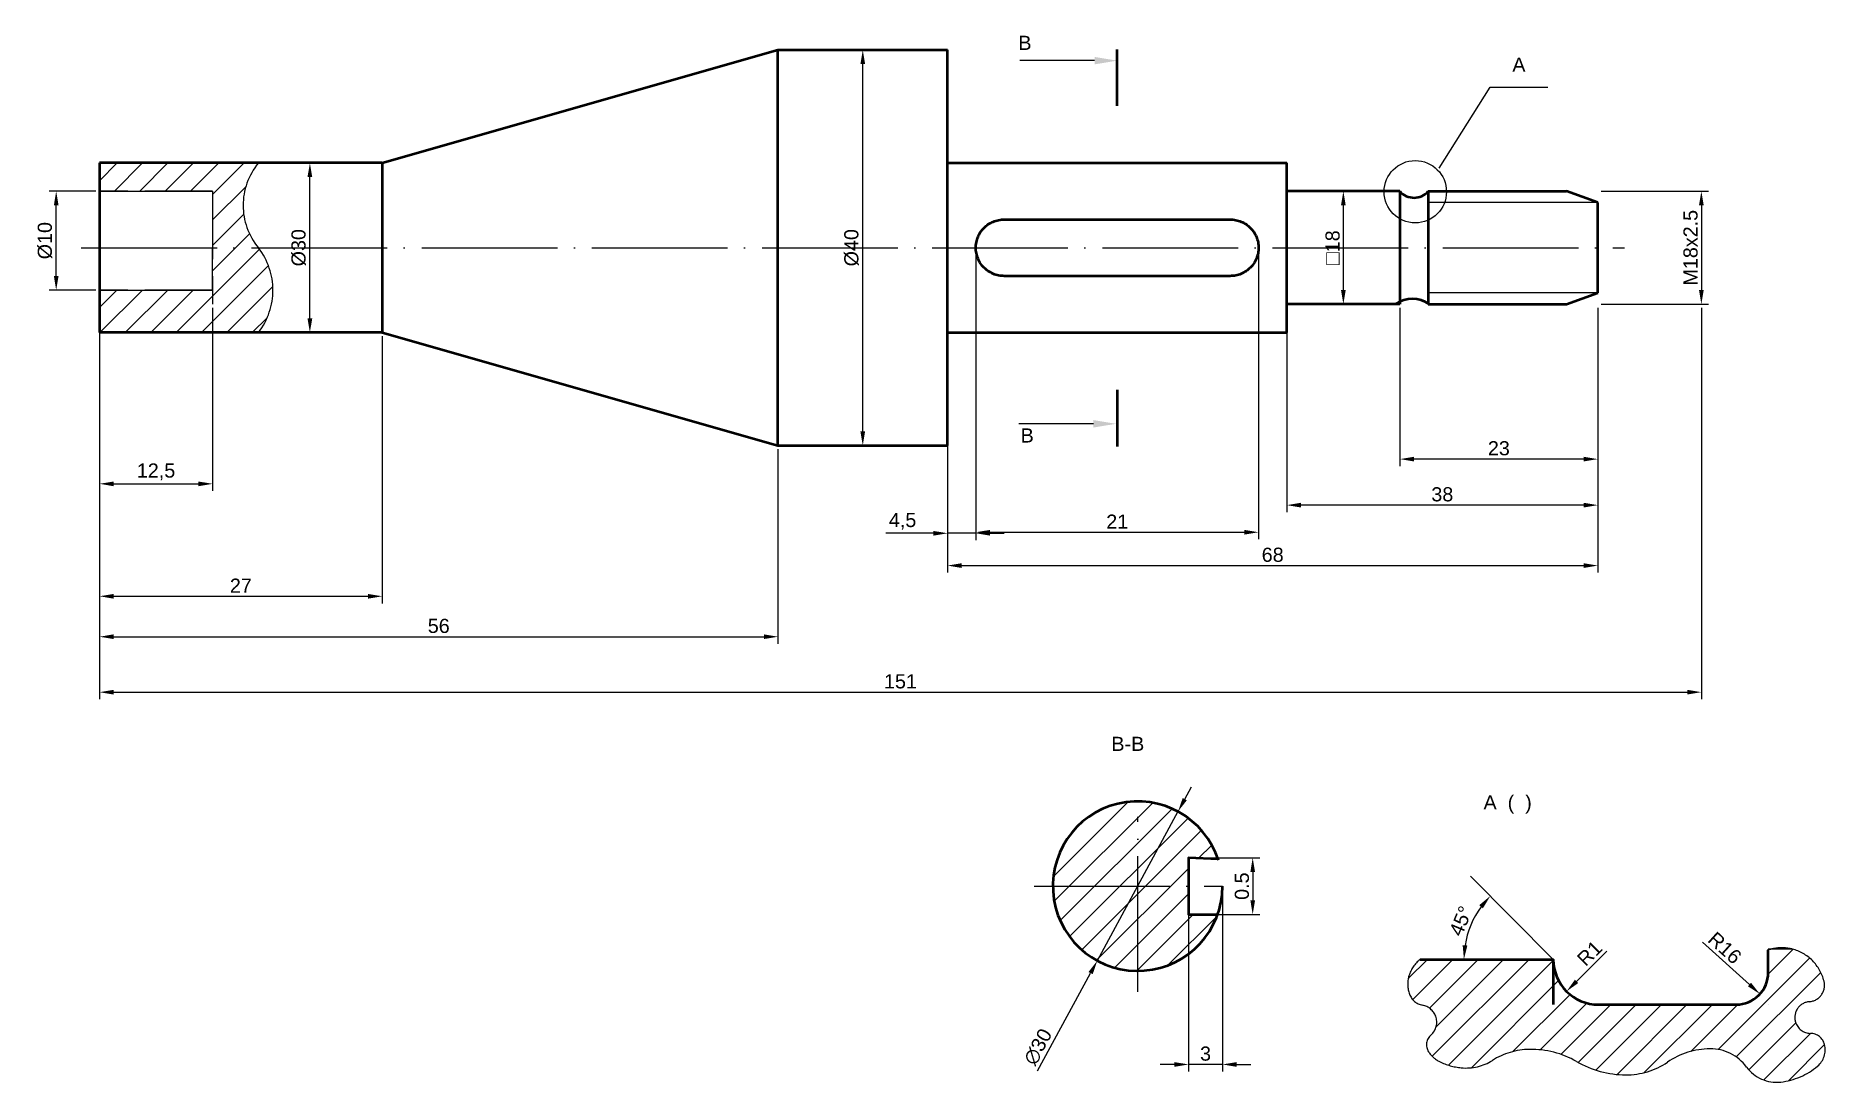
# Model space of a CAD drawing. Header units: millimetres. Extents: x 1469 to 1786, y 1294 to 1479.
import ezdxf
from ezdxf import colors
from ezdxf.entities.mleader import LeaderData, LeaderLine
from ezdxf.math import Vec2, Vec3

# ---------------------------------------------------------------- set-up
doc = ezdxf.new("R2010")
doc.units = ezdxf.units.MM
doc.linetypes.add('ACAD_ISO02W100', pattern=[15, 12, -3])
doc.linetypes.add('ACAD_ISO04W100', pattern=[30, 24, -3, 0, -3])
doc.styles.get("Standard").update_dxf_attribs({"font": 'arial.ttf'})
doc.dimstyles.new('ISO-25', dxfattribs={"dimtxt": 2.5, "dimasz": 2.5, "dimexe": 1.25, "dimexo": 0.625, "dimtad": 1, "dimtxsty": 'Standard', "dimcen": 2.5, "dimadec": 0, "dimazin": 0, "dimtfac": 1, "dimtmove": 0, "dimatfit": 3, "dimfxl": 1, "dimarcsym": 0})

# ---------------------------------------------------------------- blocks, each defined once
blk = doc.blocks.new('*D2')
at = {"color": 0, "lineweight": -2, "transparency": 16777216}
for p, q in [((1480.51, 1426.08), (1480.51, 1378.78)), ((1530.51, 1426.08), (1530.51, 1378.78)), ((1483.01, 1380.03), (1528.01, 1380.03))]:
    blk.add_line(p, q, dxfattribs=at)
at = {"color": 0, "transparency": 16777216}
for points in [[(1483.01, 1380.44), (1483.01, 1379.61), (1480.51, 1380.03)], [(1528.01, 1380.44), (1528.01, 1379.61), (1530.51, 1380.03)]]:
    blk.add_solid(points, dxfattribs=at)
at = {"layer": 'Defpoints', "color": 0, "transparency": 16777216}
for p in [(1480.51, 1426.71), (1530.51, 1426.71), (1530.51, 1380.03)]:
    blk.add_point(p, dxfattribs=at)
at = {"color": 0, "transparency": 16777216, "insert": (1505.51, 1381.91), "char_height": 2.5, "attachment_point": 5}
blk.add_mtext('27', dxfattribs=at)
blk = doc.blocks.new('*D3')
at = {"color": 0, "lineweight": -2, "transparency": 16777216}
for p, q in [((1480.51, 1431.08), (1480.51, 1398.68)), ((1500.51, 1431.08), (1500.51, 1398.68)), ((1483.01, 1399.93), (1498.01, 1399.93))]:
    blk.add_line(p, q, dxfattribs=at)
at = {"color": 0, "transparency": 16777216}
for points in [[(1483.01, 1400.34), (1483.01, 1399.51), (1480.51, 1399.93)], [(1498.01, 1400.34), (1498.01, 1399.51), (1500.51, 1399.93)]]:
    blk.add_solid(points, dxfattribs=at)
at = {"layer": 'Defpoints', "color": 0, "transparency": 16777216}
for p in [(1480.51, 1431.71), (1500.51, 1431.71), (1500.51, 1399.93)]:
    blk.add_point(p, dxfattribs=at)
at = {"color": 0, "transparency": 16777216, "insert": (1490.51, 1402.05), "char_height": 2.5, "attachment_point": 5}
blk.add_mtext('12,5', dxfattribs=at)
blk = doc.blocks.new('*D5')
at = {"color": 0, "lineweight": -2, "transparency": 16777216}
for p, q in [((1746.13, 1451.71), (1765.08, 1451.71)), ((1763.83, 1449.21), (1763.83, 1434.21)), ((1746.13, 1431.71), (1765.08, 1431.71))]:
    blk.add_line(p, q, dxfattribs=at)
at = {"color": 0, "transparency": 16777216}
for points in [[(1763.41, 1449.21), (1764.24, 1449.21), (1763.83, 1451.71)], [(1763.41, 1434.21), (1764.24, 1434.21), (1763.83, 1431.71)]]:
    blk.add_solid(points, dxfattribs=at)
at = {"layer": 'Defpoints', "color": 0, "transparency": 16777216}
for p in [(1745.51, 1451.71), (1745.51, 1431.71), (1763.83, 1431.71)]:
    blk.add_point(p, dxfattribs=at)
at = {"color": 0, "transparency": 16777216, "insert": (1761.92, 1441.71), "char_height": 2.5, "attachment_point": 5, "rotation": 90}
blk.add_mtext('М18х2.5', dxfattribs=at)
blk = doc.blocks.new('*D6')
at = {"color": 0, "lineweight": -2, "transparency": 16777216}
for p, q in [((1673.13, 1328.11), (1673.13, 1295.93)), ((1679.13, 1328.11), (1679.13, 1295.93)), ((1670.63, 1297.18), (1668.13, 1297.18)), ((1679.13, 1297.18), (1673.13, 1297.18)), ((1681.63, 1297.18), (1684.13, 1297.18))]:
    blk.add_line(p, q, dxfattribs=at)
at = {"color": 0, "transparency": 16777216}
for points in [[(1670.63, 1297.59), (1670.63, 1296.76), (1673.13, 1297.18)], [(1681.63, 1297.59), (1681.63, 1296.76), (1679.13, 1297.18)]]:
    blk.add_solid(points, dxfattribs=at)
at = {"layer": 'Defpoints', "color": 0, "transparency": 16777216}
for p in [(1673.13, 1328.73, -270.25), (1679.13, 1328.73, -270.25), (1673.13, 1297.18)]:
    blk.add_point(p, dxfattribs=at)
at = {"color": 0, "transparency": 16777216, "insert": (1676.13, 1299.08), "char_height": 2.5, "attachment_point": 5}
blk.add_mtext('3', dxfattribs=at)
blk = doc.blocks.new('*D7')
at = {"color": 0, "lineweight": -2, "transparency": 16777216}
for p, q in [((1630.51, 1441.08), (1630.51, 1389.93)), ((1635.51, 1441.08), (1635.51, 1389.93)), ((1628.01, 1391.18), (1619.58, 1391.18)), ((1635.51, 1391.18), (1630.51, 1391.18)), ((1638.01, 1391.18), (1640.51, 1391.18))]:
    blk.add_line(p, q, dxfattribs=at)
at = {"color": 0, "transparency": 16777216}
for points in [[(1628.01, 1391.59), (1628.01, 1390.76), (1630.51, 1391.18)], [(1638.01, 1391.59), (1638.01, 1390.76), (1635.51, 1391.18)]]:
    blk.add_solid(points, dxfattribs=at)
at = {"layer": 'Defpoints', "color": 0, "transparency": 16777216}
for p in [(1630.51, 1441.71), (1635.51, 1441.71), (1630.51, 1391.18)]:
    blk.add_point(p, dxfattribs=at)
at = {"color": 0, "transparency": 16777216, "insert": (1622.55, 1393.3), "char_height": 2.5, "attachment_point": 5}
blk.add_mtext('4,5', dxfattribs=at)
blk = doc.blocks.new('*D8')
at = {"color": 0, "lineweight": -2, "transparency": 16777216}
for p, q in [((1635.51, 1441.08), (1635.51, 1390.11)), ((1685.51, 1441.08), (1685.51, 1390.11)), ((1638.01, 1391.36), (1683.01, 1391.36))]:
    blk.add_line(p, q, dxfattribs=at)
at = {"color": 0, "transparency": 16777216}
for points in [[(1638.01, 1391.77), (1638.01, 1390.94), (1635.51, 1391.36)], [(1683.01, 1391.77), (1683.01, 1390.94), (1685.51, 1391.36)]]:
    blk.add_solid(points, dxfattribs=at)
at = {"layer": 'Defpoints', "color": 0, "transparency": 16777216}
for p in [(1635.51, 1441.71), (1685.51, 1441.71), (1685.51, 1391.36)]:
    blk.add_point(p, dxfattribs=at)
at = {"color": 0, "transparency": 16777216, "insert": (1660.51, 1393.24), "char_height": 2.5, "attachment_point": 5}
blk.add_mtext('21', dxfattribs=at)
blk = doc.blocks.new('*D9')
at = {"color": 0, "lineweight": -2, "transparency": 16777216}
for p, q in [((1701.13, 1451.71), (1701.76, 1451.71)), ((1700.51, 1434.21), (1700.51, 1449.21)), ((1701.13, 1431.71), (1701.76, 1431.71))]:
    blk.add_line(p, q, dxfattribs=at)
at = {"color": 0, "transparency": 16777216}
for points in [[(1700.09, 1449.21), (1700.92, 1449.21), (1700.51, 1451.71)], [(1700.09, 1434.21), (1700.92, 1434.21), (1700.51, 1431.71)]]:
    blk.add_solid(points, dxfattribs=at)
at = {"layer": 'Defpoints', "color": 0, "transparency": 16777216}
for p in [(1700.51, 1451.71), (1700.51, 1451.71), (1700.51, 1431.71)]:
    blk.add_point(p, dxfattribs=at)
at = {"color": 0, "transparency": 16777216, "insert": (1698.51, 1441.71), "char_height": 2.5, "attachment_point": 5, "rotation": 90}
blk.add_mtext('{\\H1.08333x;□}18 ', dxfattribs=at)
blk = doc.blocks.new('*D10')
at = {"color": 0, "lineweight": -2, "transparency": 16777216}
for p, q in [((1616.13, 1476.71), (1616.76, 1476.71)), ((1615.51, 1409.21), (1615.51, 1474.21)), ((1616.13, 1406.71), (1616.76, 1406.71))]:
    blk.add_line(p, q, dxfattribs=at)
at = {"color": 0, "transparency": 16777216}
for points in [[(1615.09, 1474.21), (1615.92, 1474.21), (1615.51, 1476.71)], [(1615.09, 1409.21), (1615.92, 1409.21), (1615.51, 1406.71)]]:
    blk.add_solid(points, dxfattribs=at)
at = {"layer": 'Defpoints', "color": 0, "transparency": 16777216}
for p in [(1615.51, 1476.71), (1615.51, 1476.71), (1615.51, 1406.71)]:
    blk.add_point(p, dxfattribs=at)
at = {"color": 0, "transparency": 16777216, "insert": (1613.53, 1441.71), "char_height": 2.5, "attachment_point": 5, "rotation": 90}
blk.add_mtext('%%C40', dxfattribs=at)
blk = doc.blocks.new('*D11')
at = {"color": 0, "lineweight": -2, "transparency": 16777216}
for p, q in [((1506.13, 1456.71), (1518.97, 1456.71)), ((1517.72, 1429.21), (1517.72, 1454.21)), ((1506.13, 1426.71), (1518.97, 1426.71))]:
    blk.add_line(p, q, dxfattribs=at)
at = {"color": 0, "transparency": 16777216}
for points in [[(1517.3, 1454.21), (1518.14, 1454.21), (1517.72, 1456.71)], [(1517.3, 1429.21), (1518.14, 1429.21), (1517.72, 1426.71)]]:
    blk.add_solid(points, dxfattribs=at)
at = {"layer": 'Defpoints', "color": 0, "transparency": 16777216}
for p in [(1505.51, 1456.71), (1517.72, 1456.71), (1505.51, 1426.71)]:
    blk.add_point(p, dxfattribs=at)
at = {"color": 0, "transparency": 16777216, "insert": (1515.75, 1441.71), "char_height": 2.5, "attachment_point": 5, "rotation": 90}
blk.add_mtext('%%C30', dxfattribs=at)
blk = doc.blocks.new('*D12')
at = {"color": 0, "lineweight": -2, "transparency": 16777216}
for p, q in [((1672.45, 1344.12), (1673.64, 1346.32)), ((1671.26, 1341.93), (1656.99, 1315.54)), ((1646.44, 1296.04), (1655.8, 1313.34))]:
    blk.add_line(p, q, dxfattribs=at)
at = {"color": 0, "transparency": 16777216}
for points in [[(1672.09, 1344.32), (1672.82, 1343.93), (1671.26, 1341.93)], [(1655.43, 1313.54), (1656.17, 1313.14), (1656.99, 1315.54)]]:
    blk.add_solid(points, dxfattribs=at)
at = {"layer": 'Defpoints', "color": 0, "transparency": 16777216}
for p in [(1671.26, 1341.93, -270.25), (1656.99, 1315.54, -270.25)]:
    blk.add_point(p, dxfattribs=at)
at = {"color": 0, "transparency": 16777216, "insert": (1646.5, 1300.29), "char_height": 2.5, "attachment_point": 5, "rotation": 61.5874}
blk.add_mtext('∅30', dxfattribs=at)
blk = doc.blocks.new('*D13')
at = {"color": 0, "lineweight": -2, "transparency": 16777216}
for p, q in [((1763.83, 1431.08), (1763.83, 1361.81)), ((1480.51, 1426.08), (1480.51, 1361.81)), ((1483.01, 1363.06), (1761.33, 1363.06))]:
    blk.add_line(p, q, dxfattribs=at)
at = {"color": 0, "transparency": 16777216}
for points in [[(1483.01, 1363.47), (1483.01, 1362.64), (1480.51, 1363.06)], [(1761.33, 1363.47), (1761.33, 1362.64), (1763.83, 1363.06)]]:
    blk.add_solid(points, dxfattribs=at)
at = {"layer": 'Defpoints', "color": 0, "transparency": 16777216}
for p in [(1763.83, 1431.71), (1480.51, 1426.71), (1763.83, 1363.06)]:
    blk.add_point(p, dxfattribs=at)
at = {"color": 0, "transparency": 16777216, "insert": (1622.17, 1364.96), "char_height": 2.5, "attachment_point": 5}
blk.add_mtext('151', dxfattribs=at)
blk = doc.blocks.new('*D14')
at = {"color": 0, "lineweight": -2, "transparency": 16777216}
blk.add_line((1747.08, 1317.21), (1741.75, 1311.88), dxfattribs=at)
at = {"color": 0, "transparency": 16777216}
blk.add_solid([(1741.46, 1312.17), (1742.04, 1311.58), (1739.98, 1310.11)], dxfattribs=at)
at = {"layer": 'Defpoints', "color": 0, "transparency": 16777216}
for p in [(1745.64, 1315.77), (1739.98, 1310.11)]:
    blk.add_point(p, dxfattribs=at)
at = {"color": 0, "transparency": 16777216, "insert": (1744.06, 1316.84), "char_height": 2.5, "attachment_point": 5, "rotation": 45.0051}
blk.add_mtext('R1', dxfattribs=at)
blk = doc.blocks.new('*D15')
at = {"color": 0, "lineweight": -2, "transparency": 16777216}
blk.add_line((1764.02, 1318.81), (1772.33, 1311.32), dxfattribs=at)
at = {"color": 0, "transparency": 16777216}
blk.add_solid([(1772.61, 1311.63), (1772.05, 1311.01), (1774.19, 1309.64)], dxfattribs=at)
at = {"layer": 'Defpoints', "color": 0, "transparency": 16777216}
for p in [(1770, 1313.42), (1774.19, 1309.64)]:
    blk.add_point(p, dxfattribs=at)
at = {"color": 0, "transparency": 16777216, "insert": (1767.98, 1317.8), "char_height": 2.5, "attachment_point": 5, "rotation": 317.9625}
blk.add_mtext('R16', dxfattribs=at)
blk = doc.blocks.new('*D16')
at = {"color": 0, "lineweight": -2, "transparency": 16777216}
blk.add_arc((1737.64, 1315.76), 15.81, 143.8481, 170.9324, dxfattribs=at)
at = {"color": 0, "transparency": 16777216}
for points in [[(1724.55, 1325.37), (1725.19, 1324.82), (1726.5, 1326.99)], [(1722.44, 1318.22), (1721.61, 1318.29), (1721.83, 1315.76)]]:
    blk.add_solid(points, dxfattribs=at)
at = {"layer": 'Defpoints', "color": 0, "transparency": 16777216}
for p in [(1723, 1330.52), (1723.96, 1323.71), (1714.07, 1315.76), (1737.64, 1315.76), (1737.64, 1315.76)]:
    blk.add_point(p, dxfattribs=at)
at = {"color": 0, "transparency": 16777216, "insert": (1721.29, 1322.57), "char_height": 2.5, "attachment_point": 5, "rotation": 67.3902}
blk.add_mtext('45°', dxfattribs=at)
blk = doc.blocks.new('*D17')
at = {"color": 0, "lineweight": -2, "transparency": 16777216}
for p, q in [((1710.51, 1431.08), (1710.51, 1403.05)), ((1745.51, 1431.08), (1745.51, 1403.05)), ((1743.01, 1404.3), (1713.01, 1404.3))]:
    blk.add_line(p, q, dxfattribs=at)
at = {"color": 0, "transparency": 16777216}
for points in [[(1713.01, 1404.72), (1713.01, 1403.89), (1710.51, 1404.3)], [(1743.01, 1404.72), (1743.01, 1403.89), (1745.51, 1404.3)]]:
    blk.add_solid(points, dxfattribs=at)
at = {"layer": 'Defpoints', "color": 0, "transparency": 16777216}
for p in [(1710.51, 1431.71), (1745.51, 1431.71), (1710.51, 1404.3)]:
    blk.add_point(p, dxfattribs=at)
at = {"color": 0, "transparency": 16777216, "insert": (1728.01, 1406.21), "char_height": 2.5, "attachment_point": 5}
blk.add_mtext('23', dxfattribs=at)
blk = doc.blocks.new('*D18')
at = {"color": 0, "lineweight": -2, "transparency": 16777216}
for p, q in [((1690.51, 1431.08), (1690.51, 1394.91)), ((1745.51, 1431.08), (1745.51, 1394.91)), ((1743.01, 1396.16), (1693.01, 1396.16))]:
    blk.add_line(p, q, dxfattribs=at)
at = {"color": 0, "transparency": 16777216}
for points in [[(1693.01, 1396.57), (1693.01, 1395.74), (1690.51, 1396.16)], [(1743.01, 1396.57), (1743.01, 1395.74), (1745.51, 1396.16)]]:
    blk.add_solid(points, dxfattribs=at)
at = {"layer": 'Defpoints', "color": 0, "transparency": 16777216}
for p in [(1690.51, 1431.71), (1745.51, 1431.71), (1690.51, 1396.16)]:
    blk.add_point(p, dxfattribs=at)
at = {"color": 0, "transparency": 16777216, "insert": (1718.01, 1398.06), "char_height": 2.5, "attachment_point": 5}
blk.add_mtext('38', dxfattribs=at)
blk = doc.blocks.new('*D19')
at = {"color": 0, "lineweight": -2, "transparency": 16777216}
for p, q in [((1745.51, 1431.08), (1745.51, 1384.21)), ((1630.51, 1426.08), (1630.51, 1384.21)), ((1633.01, 1385.46), (1743.01, 1385.46))]:
    blk.add_line(p, q, dxfattribs=at)
at = {"color": 0, "transparency": 16777216}
for points in [[(1633.01, 1385.88), (1633.01, 1385.04), (1630.51, 1385.46)], [(1743.01, 1385.88), (1743.01, 1385.04), (1745.51, 1385.46)]]:
    blk.add_solid(points, dxfattribs=at)
at = {"layer": 'Defpoints', "color": 0, "transparency": 16777216}
for p in [(1745.51, 1431.71), (1630.51, 1426.71), (1745.51, 1385.46)]:
    blk.add_point(p, dxfattribs=at)
at = {"color": 0, "transparency": 16777216, "insert": (1688.01, 1387.36), "char_height": 2.5, "attachment_point": 5}
blk.add_mtext('68', dxfattribs=at)
blk = doc.blocks.new('*D20')
at = {"color": 0, "lineweight": -2, "transparency": 16777216}
for p, q in [((1480.51, 1426.08), (1480.51, 1371.62)), ((1600.51, 1406.08), (1600.51, 1371.62)), ((1483.01, 1372.87), (1598.01, 1372.87))]:
    blk.add_line(p, q, dxfattribs=at)
at = {"color": 0, "transparency": 16777216}
for points in [[(1483.01, 1373.29), (1483.01, 1372.46), (1480.51, 1372.87)], [(1598.01, 1373.29), (1598.01, 1372.46), (1600.51, 1372.87)]]:
    blk.add_solid(points, dxfattribs=at)
at = {"layer": 'Defpoints', "color": 0, "transparency": 16777216}
for p in [(1480.51, 1426.71), (1600.51, 1406.71), (1600.51, 1372.87)]:
    blk.add_point(p, dxfattribs=at)
at = {"color": 0, "transparency": 16777216, "insert": (1540.51, 1374.77), "char_height": 2.5, "attachment_point": 5}
blk.add_mtext('56', dxfattribs=at)
blk = doc.blocks.new('*D22')
at = {"color": 0, "linetype": 'ACAD_ISO04W100', "lineweight": -2, "transparency": 16777216}
for p, q in [((1673.75, 1333.73), (1685.72, 1333.73)), ((1684.47, 1331.23), (1684.47, 1326.23)), ((1673.75, 1323.73), (1685.72, 1323.73))]:
    blk.add_line(p, q, dxfattribs=at)
at = {"color": 0, "linetype": 'ACAD_ISO04W100', "transparency": 16777216}
for points in [[(1684.06, 1331.23), (1684.89, 1331.23), (1684.47, 1333.73)], [(1684.06, 1326.23), (1684.89, 1326.23), (1684.47, 1323.73)]]:
    blk.add_solid(points, dxfattribs=at)
at = {"layer": 'Defpoints', "color": 0, "linetype": 'ACAD_ISO04W100', "transparency": 16777216}
for p in [(1673.13, 1333.73, -270.25), (1673.13, 1323.73, -270.25), (1684.47, 1323.73)]:
    blk.add_point(p, dxfattribs=at)
at = {"color": 0, "linetype": 'ACAD_ISO04W100', "transparency": 16777216, "insert": (1682.57, 1328.73), "char_height": 2.5, "attachment_point": 5, "rotation": 90}
blk.add_mtext('0.5', dxfattribs=at)
blk = doc.blocks.new('*D23')
at = {"color": 0, "linetype": 'ACAD_ISO04W100', "lineweight": -2, "transparency": 16777216}
for p, q in [((1479.88, 1451.71), (1471.6, 1451.71)), ((1472.85, 1436.71), (1472.85, 1449.21)), ((1479.88, 1434.21), (1471.6, 1434.21))]:
    blk.add_line(p, q, dxfattribs=at)
at = {"color": 0, "linetype": 'ACAD_ISO04W100', "transparency": 16777216}
for points in [[(1472.44, 1449.21), (1473.27, 1449.21), (1472.85, 1451.71)], [(1472.44, 1436.71), (1473.27, 1436.71), (1472.85, 1434.21)]]:
    blk.add_solid(points, dxfattribs=at)
at = {"layer": 'Defpoints', "color": 0, "linetype": 'ACAD_ISO04W100', "transparency": 16777216}
for p in [(1472.85, 1451.71), (1480.51, 1451.71), (1480.51, 1434.21)]:
    blk.add_point(p, dxfattribs=at)
at = {"color": 0, "linetype": 'ACAD_ISO04W100', "transparency": 16777216, "insert": (1470.88, 1442.96), "char_height": 2.5, "attachment_point": 5, "rotation": 90}
blk.add_mtext('%%C10', dxfattribs=at)

msp = doc.modelspace()

# ---------------------------------------------------------------- hatches: boundary and pattern name
h = msp.add_hatch()
h.set_pattern_fill('ANSI31', color=256)
h.paths.add_polyline_path([(1508.632, 1456.705), (1480.506, 1456.705), (1480.506, 1451.705), (1500.506, 1451.705), (1500.506, 1441.705), (1508.632, 1441.705, -0.3627278)])
h.paths.add_polyline_path([(1508.632, 1441.705), (1500.506, 1441.705), (1500.506, 1434.205), (1480.506, 1434.205), (1480.506, 1426.705), (1508.632, 1426.705, 0.3402317)])
at = {"linetype": 'ACAD_ISO04W100'}
h = msp.add_hatch(dxfattribs=at)
h.set_pattern_fill('ANSI31', color=256)
h.paths.add_polyline_path([(1673.128, 1333.732), (1678.343, 1333.519, 0.8494974), (1649.128, 1328.732), (1673.128, 1328.732)])
h.paths.add_polyline_path([(1664.128, 1328.732), (1649.128, 1328.732, 0.4142136), (1664.128, 1313.732)])
h.paths.add_polyline_path([(1678.27, 1323.732), (1673.128, 1323.732), (1673.128, 1328.732), (1664.128, 1328.732), (1664.128, 1313.732, 0.3178372)])
h.paths.add_polyline_path([(1714.068, 1315.765, 0.1519177), (1712.114, 1312.87, 0.1629151), (1712.215, 1309.603, 0.2627225), (1714.5, 1307.666, -0.2582268), (1716.836, 1305.72, -0.3171249), (1716.012, 1302.404, 0.3719853), (1715.575, 1299.423, 0.1378337), (1717.529, 1297.674, 0.0899831), (1721.352, 1296.589, 0.1657834), (1726.87, 1297.89, -0.1361696), (1733.429, 1299.843, -0.1367496), (1741.761, 1297.688, 0.130613), (1750.443, 1295.33, 0.1520702), (1757.815, 1297.582, -0.1481576), (1765.356, 1299.948, -0.2412057), (1771.819, 1296.717, 0.2678899), (1777.853, 1294.071, 0.1498097), (1784.392, 1296.893, 0.2828926), (1785.625, 1300.682, 0.3422657), (1783.132, 1302.675, -0.325841), (1780.479, 1304.67, -0.4784504), (1782.934, 1308.286, 0.4643986), (1785.52, 1311.912, 0.1327824), (1783.465, 1315.551, 0.1363105), (1779.932, 1317.582), (1776.173, 1317.582, 0.0179176), (1775.642, 1317.427), (1775.642, 1313.422, -0.4140855), (1769.999, 1307.777), (1745.646, 1307.766, -0.4144175), (1737.639, 1315.765)])

# ---------------------------------------------------------------- linework, layer by layer
at = {"color": 0, "linetype": 'Continuous', "lineweight": 50}
for p, q in [((1530.506, 1456.705), (1600.506, 1476.705)), ((1600.506, 1476.705), (1630.506, 1476.705)), ((1600.506, 1441.705), (1600.506, 1476.705)), ((1630.506, 1406.705), (1630.506, 1476.705)), ((1480.506, 1456.705), (1480.506, 1441.705)), ((1530.506, 1456.705), (1480.506, 1456.705)), ((1530.506, 1456.705), (1530.506, 1441.705)), ((1630.506, 1456.705), (1690.506, 1456.705)), ((1690.506, 1426.705), (1690.506, 1456.705)), ((1710.506, 1451.705), (1690.506, 1451.705)), ((1710.506, 1451.705), (1710.506, 1441.705)), ((1745.506, 1433.705), (1745.506, 1449.705)), ((1640.506, 1446.705), (1680.506, 1446.705)), ((1480.506, 1441.705), (1480.506, 1426.705)), ((1530.506, 1441.705), (1530.506, 1426.705)), ((1600.506, 1406.705), (1600.506, 1441.705)), ((1710.506, 1441.705), (1710.506, 1431.705)), ((1680.506, 1436.705), (1640.506, 1436.705)), ((1710.506, 1431.705), (1690.506, 1431.705)), ((1530.506, 1426.705), (1480.506, 1426.705)), ((1530.506, 1426.705), (1600.506, 1406.705)), ((1630.506, 1426.705), (1690.506, 1426.705)), ((1600.506, 1406.705), (1630.506, 1406.705))]:
    msp.add_line(p, q, dxfattribs=at)
at = {"color": 0, "linetype": 'Continuous', "lineweight": 0}
for p, q in [((1600.506, 1476.705), (1600.506, 1406.705)), ((1530.506, 1441.705), (1530.506, 1456.705)), ((1530.506, 1426.705), (1530.506, 1441.705))]:
    msp.add_line(p, q, dxfattribs=at)
at = {"linetype": 'ACAD_ISO04W100'}
for p, q in [((1660.506, 1474.817), (1660.506, 1476.817)), ((1660.506, 1466.817), (1660.506, 1470.817)), ((1477.293, 1441.705), (1750.222, 1441.705)), ((1745.506, 1433.705), (1739.981, 1431.705)), ((1664.128, 1310.04, -270.247), (1664.128, 1341.013, -270.247)), ((1645.815, 1328.732, -270.247), (1679.128, 1328.732, -270.247)), ((1779.932, 1317.582), (1775.642, 1317.582)), ((1775.642, 1317.427), (1775.642, 1317.582)), ((1745.639, 1307.766), (1745.639, 1307.766)), ((1745.639, 1307.766), (1745.639, 1307.766))]:
    msp.add_line(p, q, dxfattribs=at)
at = {"linetype": 'ACAD_ISO04W100', "lineweight": 50}
for p, q in [((1660.506, 1466.817), (1660.506, 1476.817)), ((1660.506, 1416.55), (1660.506, 1406.55))]:
    msp.add_line(p, q, dxfattribs=at)
for p, q in [((1717.439, 1455.762), (1726.486, 1470.114)), ((1726.486, 1470.114), (1736.687, 1470.114)), ((1480.506, 1451.705), (1500.506, 1451.705)), ((1500.506, 1451.705), (1500.506, 1441.705)), ((1745.506, 1449.705), (1715.506, 1449.705)), ((1500.506, 1434.205), (1500.506, 1441.705)), ((1480.506, 1434.205), (1500.506, 1434.205)), ((1745.506, 1433.705), (1715.506, 1433.705)), ((1737.639, 1315.765), (1723.002, 1330.515)), ((1775.657, 1307.765), (1775.624, 1307.765)), ((1775.624, 1307.765), (1775.657, 1307.765))]:
    msp.add_line(p, q)
at = {"linetype": 'ACAD_ISO02W100'}
for p, q in [((1500.506, 1451.705), (1480.506, 1451.705)), ((1500.506, 1451.705), (1500.506, 1431.705)), ((1500.506, 1434.205), (1480.506, 1434.205))]:
    msp.add_line(p, q, dxfattribs=at)
at = {"lineweight": 50}
for p, q in [((1715.506, 1451.705), (1715.506, 1431.705)), ((1715.506, 1451.705), (1739.981, 1451.705)), ((1745.506, 1449.705), (1739.981, 1451.705)), ((1739.981, 1431.705), (1745.506, 1433.705)), ((1715.506, 1431.705), (1739.981, 1431.705))]:
    msp.add_line(p, q, dxfattribs=at)
at = {"linetype": 'ACAD_ISO04W100'}
for points in [[(1508.632, 1456.705, 0.3627278), (1508.632, 1441.705, -0.3402317), (1508.632, 1426.705)], [(1714.068, 1315.765, 0.1519177), (1712.114, 1312.87, 0.1629151), (1712.215, 1309.603, 0.2627225), (1714.5, 1307.666, -0.2582268), (1716.836, 1305.72, -0.3171249), (1716.012, 1302.404, 0.3719853), (1715.575, 1299.423, 0.1378337), (1717.529, 1297.674, 0.0899831), (1721.352, 1296.589, 0.1657834), (1726.87, 1297.89, -0.1361696), (1733.429, 1299.843, -0.1367496), (1741.761, 1297.688, 0.130613), (1750.443, 1295.33, 0.1520702), (1757.815, 1297.582, -0.1481576), (1765.356, 1299.948, -0.2412057), (1771.819, 1296.717, 0.2678899), (1777.853, 1294.071, 0.1498097), (1784.392, 1296.893, 0.2828926), (1785.625, 1300.682, 0.3422657), (1783.132, 1302.675, -0.325841), (1780.479, 1304.67, -0.4784504), (1782.934, 1308.286, 0.4643986), (1785.52, 1311.912, 0.1327824), (1783.465, 1315.551, 0.1363105), (1779.932, 1317.582, 0.0718523), (1777.789, 1317.813, 0.071002), (1775.642, 1317.427)]]:
    msp.add_lwpolyline(points, format="xyb", dxfattribs=at)
at = {"lineweight": 50, "elevation": -270.247}
msp.add_lwpolyline([(1678.343, 1333.519), (1673.128, 1333.732), (1673.128, 1323.732), (1678.27, 1323.732)], dxfattribs=at)
at = {"lineweight": 50}
for points in [[(1769.997, 1307.777, 0.4142136), (1775.642, 1313.422), (1775.642, 1317.427)], [(1737.639, 1315.765, 0.4141614), (1745.639, 1307.766), (1769.999, 1307.777)]]:
    msp.add_lwpolyline(points, format="xyb", dxfattribs=at)
msp.add_lwpolyline([(1714.068, 1315.765), (1737.639, 1315.765), (1737.639, 1307.765)], dxfattribs=at)
msp.add_circle((1713.226, 1451.613), 5.518)
for centre, radius, start, end in [((1713.006, 1453.846), 3.292, 220.58011, 319.41989), ((1712.721, 1427.681), 5, 53.59553, 126.40447), ((1664.128, 1328.732, -270.247), 15, 17.92512, 0)]:
    msp.add_arc(centre, radius, start, end, dxfattribs=at)
at = {"color": 0, "linetype": 'Continuous', "lineweight": 50}
for points, knots in [([(1635.506, 1441.705), (1635.506, 1442.022), (1635.536, 1442.348), (1635.664, 1442.996), (1635.761, 1443.318), (1636.017, 1443.933), (1636.176, 1444.227), (1636.542, 1444.771), (1636.75, 1445.02), (1637.191, 1445.461), (1637.44, 1445.669), (1637.984, 1446.035), (1638.278, 1446.194), (1638.893, 1446.45), (1639.215, 1446.547), (1639.863, 1446.675), (1640.189, 1446.705), (1640.506, 1446.705)], [7.5970015, 7.5970015, 7.5970015, 7.5970015, 8.5464064, 8.5464064, 9.4958113, 9.4958113, 10.4452162, 10.4452162, 11.3946211, 11.3946211, 12.3444666, 12.3444666, 13.294312, 13.294312, 14.2441575, 14.2441575, 15.1940029, 15.1940029, 15.1940029, 15.1940029]), ([(1680.506, 1446.705), (1680.822, 1446.705), (1681.149, 1446.675), (1681.797, 1446.547), (1682.118, 1446.45), (1682.733, 1446.194), (1683.028, 1446.035), (1683.571, 1445.669), (1683.821, 1445.461), (1684.262, 1445.02), (1684.469, 1444.771), (1684.836, 1444.227), (1684.994, 1443.933), (1685.25, 1443.318), (1685.348, 1442.996), (1685.475, 1442.348), (1685.506, 1442.022), (1685.506, 1441.705)], [-15.1940029, -15.1940029, -15.1940029, -15.1940029, -14.2441575, -14.2441575, -13.294312, -13.294312, -12.3444666, -12.3444666, -11.3946211, -11.3946211, -10.4452162, -10.4452162, -9.4958113, -9.4958113, -8.5464064, -8.5464064, -7.5970015, -7.5970015, -7.5970015, -7.5970015]), ([(1640.506, 1436.705), (1640.189, 1436.705), (1639.863, 1436.736), (1639.215, 1436.864), (1638.893, 1436.961), (1638.278, 1437.217), (1637.984, 1437.375), (1637.44, 1437.742), (1637.191, 1437.949), (1636.75, 1438.39), (1636.542, 1438.64), (1636.176, 1439.183), (1636.017, 1439.477), (1635.761, 1440.093), (1635.664, 1440.414), (1635.536, 1441.062), (1635.506, 1441.389), (1635.506, 1441.705)], [0, 0, 0, 0, 0.9498455, 0.9498455, 1.8996909, 1.8996909, 2.8495364, 2.8495364, 3.7993818, 3.7993818, 4.7487867, 4.7487867, 5.6981916, 5.6981916, 6.6475966, 6.6475966, 7.5970015, 7.5970015, 7.5970015, 7.5970015]), ([(1685.506, 1441.705), (1685.506, 1441.389), (1685.475, 1441.062), (1685.348, 1440.414), (1685.25, 1440.093), (1684.994, 1439.477), (1684.836, 1439.183), (1684.469, 1438.64), (1684.262, 1438.39), (1683.821, 1437.949), (1683.571, 1437.742), (1683.028, 1437.375), (1682.733, 1437.217), (1682.118, 1436.961), (1681.797, 1436.864), (1681.149, 1436.736), (1680.822, 1436.705), (1680.506, 1436.705)], [-7.5970015, -7.5970015, -7.5970015, -7.5970015, -6.6475966, -6.6475966, -5.6981916, -5.6981916, -4.7487867, -4.7487867, -3.7993818, -3.7993818, -2.8495364, -2.8495364, -1.8996909, -1.8996909, -0.9498455, -0.9498455, 0, 0, 0, 0])]:
    msp.add_open_spline(points, degree=3, knots=knots, dxfattribs=at)

# ---------------------------------------------------------------- texts
at = {"linetype": 'ACAD_ISO04W100', "char_height": 2.5, "attachment_point": 1}
for s, width, insert in [('В', 11.32324, (1643.025, 1479.221)), ('В', 11.32324, (1643.429, 1409.741)), ('В-В', 45.81872, (1659.475, 1355.165))]:
    msp.add_mtext_dynamic_manual_height_columns(s, width=width, gutter_width=12.5, heights=[0], dxfattribs=dict(at, insert=insert))
at = {"char_height": 2.5, "attachment_point": 1}
for s, width, insert in [('А', 6.78455, (1730.394, 1475.352)), ('А  (  )', 51.95119, (1725.298, 1344.809))]:
    msp.add_mtext_dynamic_manual_height_columns(s, width=width, gutter_width=12.5, heights=[0], dxfattribs=dict(at, insert=insert))

# ---------------------------------------------------------------- dimensions: what is measured, and where the dimension line sits
for base, p1, p2, text, picture, middle in [((1615.506, 1476.705), (1615.506, 1406.705), (1615.506, 1476.705), '%%C40', '*D10', (1613.534, 1441.705)), ((1517.718, 1456.705), (1505.506, 1426.705), (1505.506, 1456.705), '%%C<>', '*D11', (1515.747, 1441.705)), ((1700.506, 1451.705), (1700.506, 1431.705), (1700.506, 1451.705), '{\\H1.08333x;□}18 ', '*D9', (1698.505, 1441.705)), ((1763.826, 1431.705), (1745.506, 1451.705), (1745.506, 1431.705), 'М18х2.5', '*D5', (1761.924, 1441.705))]:
    dim = msp.add_linear_dim(base=base, p1=p1, p2=p2, angle=90, text=text, dimstyle='ISO-25')
    dim.commit()
    dim.dimension.update_dxf_attribs({"geometry": picture, "text_midpoint": middle})
at = {"linetype": 'ACAD_ISO04W100'}
for base, p1, p2, angle, text, picture, middle in [((1472.854, 1451.705), (1480.506, 1434.205), (1480.506, 1451.705), 90, '%%C10', '*D23', (1470.883, 1442.955)), ((1684.474, 1323.732), (1673.128, 1333.732, -270.247), (1673.128, 1323.732, -270.247), 270, '0.5', '*D22', (1682.573, 1328.732))]:
    dim = msp.add_linear_dim(base=base, p1=p1, p2=p2, angle=angle, text=text, dimstyle='ISO-25', dxfattribs=at)
    dim.commit()
    dim.dimension.update_dxf_attribs({"geometry": picture, "text_midpoint": middle})
for base, p1, p2, text, picture, middle in [((1630.506, 1391.178), (1635.506, 1441.705), (1630.506, 1441.705), '4,5', '*D7', (1622.545, 1393.301)), ((1685.506, 1391.356), (1635.506, 1441.705), (1685.506, 1441.705), '21', '*D8', (1660.506, 1393.236)), ((1500.506, 1399.927), (1480.506, 1431.705), (1500.506, 1431.705), '12,5', '*D3', (1490.506, 1402.054)), ((1763.826, 1363.058), (1480.506, 1426.705), (1763.826, 1431.705), '151', '*D13', (1622.166, 1364.959)), ((1745.506, 1385.459), (1630.506, 1426.705), (1745.506, 1431.705), '68', '*D19', (1688.006, 1387.36)), ((1690.506, 1396.157), (1745.506, 1431.705), (1690.506, 1431.705), '38', '*D18', (1718.006, 1398.06)), ((1710.506, 1404.303), (1745.506, 1431.705), (1710.506, 1431.705), '23', '*D17', (1728.006, 1406.206)), ((1530.506, 1380.026), (1480.506, 1426.705), (1530.506, 1426.705), '27', '*D2', (1505.506, 1381.906)), ((1600.506, 1372.872), (1480.506, 1426.705), (1600.506, 1406.705), '56', '*D20', (1540.506, 1374.774)), ((1673.128, 1297.177), (1679.128, 1328.732, -270.247), (1673.128, 1328.732, -270.247), '3', '*D6', (1676.128, 1299.079))]:
    dim = msp.add_linear_dim(base=base, p1=p1, p2=p2, text=text, dimstyle='ISO-25')
    dim.commit()
    dim.dimension.update_dxf_attribs({"geometry": picture, "text_midpoint": middle})
dim = msp.add_diameter_dim_2p(p1=(1671.265, 1341.925, -270.247), p2=(1656.99, 1315.539, -270.247), dimstyle='ISO-25')
dim.commit()
dim.dimension.update_dxf_attribs({"geometry": '*D12', "text_midpoint": (1648.235, 1299.355), "dimtype": 163})
dim = msp.add_angular_dim_2l(base=(1723.965, 1323.707), line1=((1714.068, 1315.765), (1737.639, 1315.765)), line2=((1737.639, 1315.765), (1723.002, 1330.515)), dimstyle='ISO-25')
dim.commit()
dim.dimension.update_dxf_attribs({"geometry": '*D16', "text_midpoint": (1721.291, 1322.573)})
for center, mpoint, text, picture, middle in [((1769.997, 1313.422), (1774.189, 1309.642), 'R16', '*D15', (1766.705, 1316.39)), ((1745.639, 1315.766), (1739.983, 1310.109), 'R1', '*D14', (1745.387, 1315.514))]:
    dim = msp.add_radius_dim(center=center, mpoint=mpoint, text=text, dimstyle='ISO-25')
    dim.commit()
    dim.dimension.update_dxf_attribs({"geometry": picture, "text_midpoint": middle, "dimtype": 164})

# ---------------------------------------------------------------- leaders
ml = msp.add_multileader_mtext('Standard', dxfattribs=at)
ml.set_content('', color=256)
ml.set_leader_properties()
ml.build(insert=Vec2(0, 0))
ctx = ml.context
ctx.base_point, ctx.plane_origin = Vec3(1639.3, 1474.817), Vec3(1660.506, 1474.817)
ctx.text_align_type = 2
notes = []
notes.append((ctx, [(0, (1, 1, 0), (1651.3, 1474.817), (-1, 0), 8, [(0, [(1660.506, 1474.817)], 0, [])])]))
ctx.mtext.insert, ctx.mtext.alignment, ctx.mtext.flow_direction = Vec3(1641.3, 1476.817), 3, 5
ml = msp.add_multileader_mtext('Standard', dxfattribs=at)
ml.set_content('', color=256)
ml.set_leader_properties()
ml.build(insert=Vec2(0, 0))
ctx = ml.context
ctx.base_point, ctx.plane_origin = Vec3(1639.105, 1410.55), Vec3(1660.312, 1410.55)
ctx.text_align_type = 2
notes.append((ctx, [(0, (1, 1, 0), (1651.105, 1410.55), (-1, 0), 8, [(0, [(1660.312, 1410.55)], 0, [])])]))
ctx.mtext.insert, ctx.mtext.alignment, ctx.mtext.flow_direction = Vec3(1641.105, 1412.55), 3, 5
for ctx, leaders in notes:
    for number, flags, end, landing, length, lines in leaders:
        leader = LeaderData()
        leader.index, (leader.has_last_leader_line, leader.has_dogleg_vector, leader.attachment_direction) = number, flags
        leader.last_leader_point, leader.dogleg_vector, leader.dogleg_length = Vec3(end), Vec3(landing), length
        for number, points, colour, breaks in lines:
            line = LeaderLine()
            line.index, line.vertices, line.color, line.breaks = number, Vec3.list(points), colors.encode_raw_color(colour), breaks
            leader.lines.append(line)
        ctx.leaders.append(leader)

doc.saveas('drawing.dxf')
